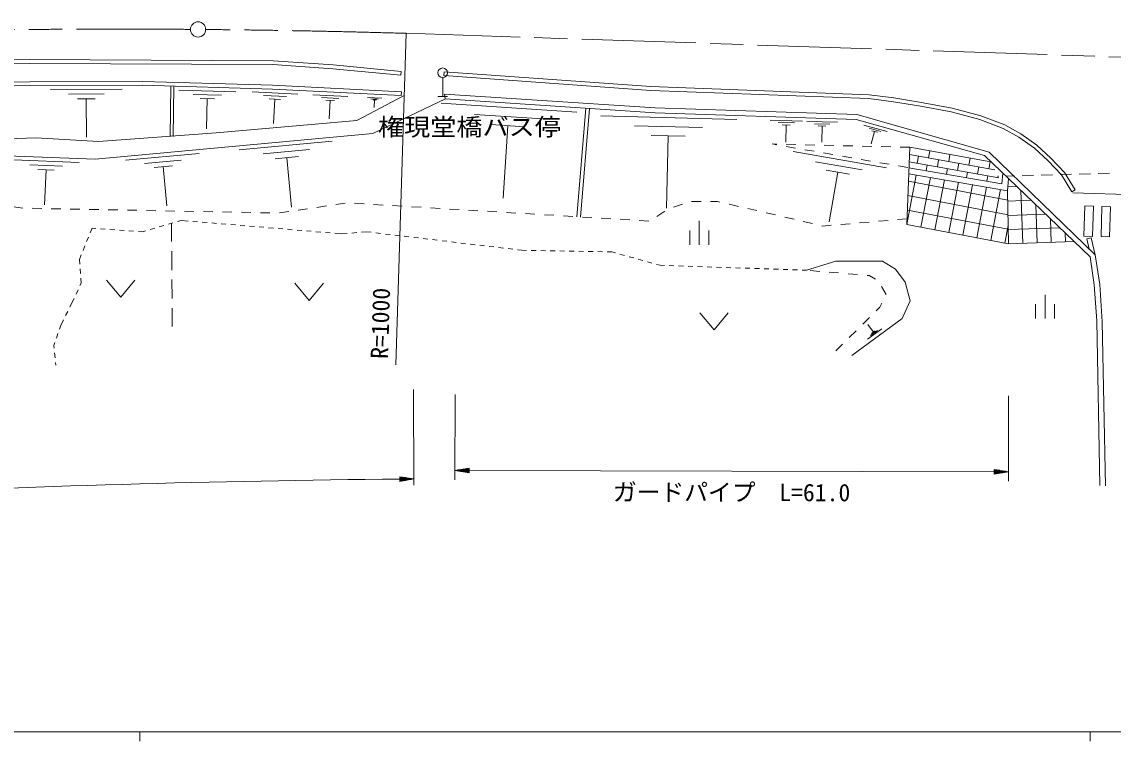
# Model space of a CAD drawing. Units: millimetres, scale not verified. Extents: x 40000 to 680000, y 20000 to 380000.
# Drawn here: x 155580 to 270404, y 204000 to 279685 of the extents above; entities that cross this region are included whole.
import ezdxf
from ezdxf.enums import TextEntityAlignment as Align

# ---------------------------------------------------------------- set-up
doc = ezdxf.new("R2010")
doc.units = ezdxf.units.MM
doc.header["$LTSCALE"] = 1000
doc.linetypes.add('CHAIN', pattern=[18.5, 12, -1.5, 3.5, -1.5])
for name, color, linetype, lineweight in [('M-BGD', 7, 'Continuous', 13), ('M-BMK', 2, 'CHAIN', 13), ('M-BMK-SRVR', 3, 'Continuous', 13), ('M-STR-HTXT', 7, 'Continuous', 13), ('M-STR-STRD', 7, 'Continuous', 13), ('M-TTL-BAND', 7, 'Continuous', 13)]:
    doc.layers.add(name, color=color, linetype=linetype, lineweight=lineweight)
doc.layers.add('M-BGD-HTXT', color=7, linetype='Continuous')
doc.styles.add('ＭＳ ゴシック', font='')
doc.styles.get('ＭＳ ゴシック').set_extended_font_data('MS Gothic')

msp = doc.modelspace()

# ---------------------------------------------------------------- linework, layer by layer
at = {"layer": 'M-BGD'}
for p, q in [((199860, 273830), (199860, 271830)), ((158592, 272581), (166127, 272599)), ((171198, 267640), (171255, 272918)), ((171503, 267637), (171560, 272915)), ((172116, 272493), (178106, 272319)), ((179825, 272311), (184633, 272077)), ((195523, 272330), (195503, 271930)), ((160477, 272083), (164244, 272092)), ((161420, 271583), (163304, 271587)), ((162362, 271585), (162371, 267567)), ((173602, 272050), (176597, 271964)), ((174339, 271629), (175837, 271586)), ((175088, 271608), (174995, 268413)), ((181011, 271932), (183415, 271815)), ((181597, 271582), (182799, 271524)), ((182198, 271553), (182073, 268989)), ((186201, 272000), (189870, 271821)), ((187106, 271711), (188941, 271621)), ((187553, 271444), (188470, 271399)), ((188011, 271422), (187916, 269465)), ((191932, 271721), (193474, 271645)), ((192312, 271599), (193083, 271561)), ((192500, 271487), (192886, 271468)), ((192693, 271477), (192653, 270655)), ((199360, 271830), (200360, 271830)), ((199711, 271133), (213991, 270189)), ((203218, 269945), (210358, 269473)), ((214932, 270597), (213978, 259181)), ((215307, 270566), (214352, 259149)), ((204940, 268875), (208510, 268639)), ((206725, 268757), (206221, 261141)), ((216496, 269781), (230802, 269418)), ((220048, 268736), (227201, 268555)), ((234309, 269324), (237726, 269250)), ((235158, 269078), (236867, 269041)), ((235580, 268841), (236435, 268822)), ((236007, 268831), (235968, 267009)), ((238173, 269197), (241394, 269127)), ((238973, 268965), (240584, 268930)), ((239371, 268741), (240177, 268724)), ((239774, 268733), (239737, 267015)), ((244169, 268816), (246630, 268135)), ((221812, 267737), (225389, 267647)), ((223600, 267692), (223407, 260062)), ((244739, 268482), (245970, 268141)), ((245309, 268148), (244946, 266835)), ((245001, 268233), (245617, 268063)), ((178456, 266232), (188231, 267144)), ((235003, 266820), (234512, 266832)), ((234512, 266832), (235014, 266745)), ((235999, 266574), (236985, 266403)), ((237002, 266772), (236003, 266796)), ((239002, 266724), (238002, 266748)), ((241001, 266676), (240002, 266700)), ((243001, 266627), (242001, 266652)), ((245000, 266579), (244000, 266603)), ((246999, 266531), (246000, 266555)), ((248999, 266483), (247999, 266507)), ((248999, 266483), (248699, 258369)), ((248999, 266483), (257541, 264953)), ((166503, 265117), (174239, 265839)), ((180961, 265809), (185848, 266265)), ((182243, 265271), (184687, 265499)), ((183465, 265385), (183952, 260172)), ((236742, 266039), (246552, 264336)), ((237970, 266232), (238955, 266061)), ((239940, 265890), (240926, 265719)), ((241911, 265548), (242896, 265377)), ((248971, 265726), (257964, 264116)), ((249925, 265555), (249793, 264817)), ((251115, 266104), (250983, 265366)), ((253232, 265725), (253099, 264987)), ((255348, 265346), (255216, 264608)), ((154720, 265165), (161600, 264889)), ((156421, 264637), (159861, 264499)), ((157263, 264144), (158983, 264075)), ((158123, 264109), (157976, 260440)), ((168485, 264782), (172353, 265143)), ((169500, 264356), (171434, 264537)), ((170467, 264446), (170852, 260320)), ((239081, 264959), (243986, 264108)), ((243881, 265206), (244867, 265035)), ((245852, 264864), (246837, 264693)), ((247822, 264522), (248808, 264350)), ((248943, 264969), (258386, 263278)), ((250851, 264627), (250742, 264019)), ((252041, 265176), (251909, 264438)), ((252967, 264248), (252861, 263656)), ((254158, 264797), (254025, 264059)), ((256274, 264418), (256142, 263680)), ((257464, 264967), (257332, 264229)), ((240194, 264092), (242647, 263667)), ((241420, 263880), (240512, 258648)), ((248699, 258369), (249691, 263558)), ((250172, 258087), (251169, 263305)), ((251646, 257806), (252648, 263052)), ((255084, 263869), (254980, 263293)), ((257200, 263491), (257099, 262929)), ((258289, 263472), (258258, 263301)), ((259125, 263438), (260032, 263465)), ((260832, 263489), (262031, 263525)), ((262831, 263549), (264031, 263585)), ((264830, 263609), (266030, 263645)), ((266829, 263669), (268029, 263705)), ((268828, 263729), (270028, 263765)), ((248867, 262918), (259318, 260921)), ((253119, 257524), (254127, 262799)), ((254592, 257243), (255606, 262546)), ((256066, 256961), (257085, 262293)), ((257539, 256680), (258563, 262040)), ((259397, 256325), (259300, 261914)), ((259329, 262326), (260253, 262358)), ((260897, 256377), (260703, 261928)), ((226039, 260781), (226052, 260785)), ((226052, 260785), (227039, 260785)), ((228039, 260785), (228781, 260785)), ((228781, 260785), (229032, 260727)), ((248811, 261401), (259344, 259389)), ((259319, 260825), (261767, 260910)), ((266157, 261694), (278137, 261334)), ((154691, 260215), (155670, 260084)), ((155670, 260084), (155683, 260084)), ((156682, 260065), (157682, 260046)), ((158682, 260026), (159682, 260007)), ((160682, 259988), (161682, 259969)), ((162681, 259950), (163681, 259931)), ((164681, 259911), (165681, 259892)), ((166681, 259873), (167680, 259854)), ((168680, 259835), (169680, 259816)), ((170680, 259796), (171680, 259777)), ((172680, 259758), (173679, 259739)), ((174679, 259720), (175679, 259700)), ((176679, 259681), (177679, 259662)), ((178678, 259643), (179678, 259624)), ((180678, 259605), (181678, 259585)), ((182677, 259580), (183666, 259726)), ((184655, 259872), (185645, 260019)), ((186634, 260165), (187623, 260311)), ((188612, 260458), (189601, 260604)), ((190598, 260591), (191596, 260531)), ((192594, 260471), (193592, 260410)), ((194590, 260350), (195588, 260290)), ((196587, 260230), (197585, 260170)), ((198583, 260109), (199581, 260049)), ((200579, 259989), (201578, 259929)), ((202576, 259869), (203574, 259808)), ((204572, 259748), (205570, 259688)), ((206569, 259628), (207567, 259567)), ((208565, 259507), (209563, 259447)), ((222396, 259215), (223237, 259756)), ((224130, 260185), (225085, 260483)), ((230006, 260499), (230979, 260272)), ((231953, 260045), (232927, 259818)), ((233901, 259590), (234875, 259363)), ((248755, 259885), (259371, 257857)), ((262396, 256429), (262256, 260442)), ((267426, 260311), (267331, 257136)), ((267426, 260311), (268326, 260284)), ((268326, 260284), (268230, 257109)), ((269225, 260257), (269130, 257082)), ((269225, 260257), (270125, 260230)), ((270125, 260230), (270029, 257055)), ((170999, 258402), (171479, 258542)), ((171344, 256558), (171330, 258498)), ((171959, 258682), (172332, 258790)), ((172332, 258790), (173074, 258728)), ((173572, 258687), (174070, 258645)), ((174569, 258604), (175067, 258562)), ((175565, 258521), (176063, 258479)), ((176562, 258438), (177060, 258396)), ((210561, 259387), (211559, 259327)), ((212558, 259266), (213556, 259206)), ((214554, 259146), (215552, 259086)), ((216550, 259026), (217549, 258965)), ((218547, 258905), (219545, 258845)), ((220543, 258785), (221541, 258724)), ((226854, 258733), (226854, 256233)), ((235849, 259136), (236823, 258909)), ((237796, 258682), (238770, 258454)), ((241735, 258363), (242731, 258448)), ((243727, 258532), (244724, 258617)), ((245720, 258701), (246717, 258786)), ((247713, 258870), (248709, 258955)), ((259345, 259325), (263280, 259462)), ((263895, 256482), (263808, 258956)), ((162773, 257491), (162968, 257978)), ((162968, 257978), (163354, 257950)), ((163852, 257913), (164351, 257877)), ((164850, 257840), (165348, 257804)), ((165847, 257767), (166346, 257731)), ((166844, 257694), (167343, 257658)), ((167842, 257621), (168227, 257593)), ((168227, 257593), (168599, 257702)), ((169079, 257842), (169559, 257982)), ((170039, 258122), (170519, 258262)), ((177558, 258355), (178057, 258313)), ((178555, 258272), (179053, 258230)), ((179551, 258189), (180050, 258147)), ((180548, 258106), (181046, 258064)), ((181544, 258023), (182043, 257981)), ((182541, 257939), (183039, 257898)), ((183538, 257856), (184036, 257815)), ((184534, 257773), (185032, 257732)), ((185531, 257690), (186029, 257649)), ((186527, 257607), (187025, 257566)), ((187524, 257524), (188022, 257483)), ((188520, 257441), (189262, 257379)), ((189262, 257379), (189819, 257425)), ((190317, 257466), (190816, 257507)), ((191314, 257547), (191870, 257593)), ((191870, 257593), (192341, 257537)), ((192838, 257478), (193334, 257419)), ((193830, 257360), (194327, 257301)), ((194823, 257241), (195320, 257182)), ((225854, 257733), (225854, 256233)), ((227854, 257733), (227854, 256233)), ((239744, 258227), (239848, 258203)), ((239848, 258203), (240738, 258278)), ((259012, 256398), (259364, 258239)), ((259371, 257825), (264793, 258014)), ((265394, 256534), (265361, 257470)), ((162026, 255636), (162212, 256100)), ((162399, 256564), (162586, 257028)), ((195816, 257123), (196313, 257064)), ((196809, 257005), (197306, 256946)), ((197802, 256887), (198299, 256827)), ((198795, 256768), (199292, 256709)), ((199788, 256650), (200285, 256591)), ((200781, 256532), (201278, 256473)), ((201774, 256413), (202271, 256354)), ((202767, 256295), (203264, 256236)), ((203760, 256177), (204257, 256118)), ((267331, 257136), (268230, 257109)), ((269130, 257082), (270029, 257055)), ((161643, 254686), (161839, 255172)), ((171364, 253558), (171350, 255558)), ((204753, 256059), (205250, 256000)), ((205746, 255940), (206243, 255881)), ((206739, 255822), (207236, 255763)), ((207732, 255704), (208203, 255648)), ((208203, 255648), (208678, 255639)), ((209178, 255630), (209678, 255621)), ((210178, 255612), (210677, 255603)), ((211177, 255594), (211677, 255585)), ((212177, 255576), (212677, 255567)), ((213177, 255558), (213677, 255549)), ((214177, 255540), (214677, 255531)), ((215177, 255522), (215677, 255513)), ((216177, 255503), (216676, 255494)), ((217176, 255485), (217651, 255477)), ((217651, 255477), (218027, 255373)), ((218509, 255239), (218991, 255105)), ((219473, 254972), (219954, 254838)), ((161677, 254194), (161643, 254686)), ((220436, 254705), (220918, 254571)), ((221400, 254437), (221882, 254304)), ((222364, 254170), (222739, 254066)), ((222739, 254066), (223189, 254051)), ((223689, 254034), (224189, 254018)), ((224688, 254001), (225188, 253984)), ((225688, 253968), (226187, 253951)), ((226687, 253934), (227187, 253918)), ((227687, 253901), (228186, 253884)), ((228686, 253868), (229186, 253851)), ((229686, 253834), (230185, 253818)), ((230685, 253801), (231185, 253784)), ((231684, 253768), (232184, 253751)), ((161746, 253197), (161711, 253695)), ((161814, 252206), (161780, 252698)), ((232684, 253734), (233184, 253718)), ((233683, 253701), (234183, 253684)), ((234683, 253668), (235182, 253651)), ((235682, 253634), (236182, 253618)), ((236682, 253601), (237181, 253584)), ((237681, 253568), (238131, 253553)), ((239525, 253433), (238529, 253519)), ((241518, 253262), (240522, 253348)), ((243511, 253091), (242514, 253177)), ((244720, 252987), (244507, 253006)), ((245401, 252595), (244720, 252987)), ((161283, 251038), (161490, 251493)), ((161697, 251948), (161814, 252206)), ((164483, 252520), (165983, 250720)), ((165983, 250720), (167483, 252520)), ((171384, 250558), (171371, 252558)), ((184314, 252175), (185814, 250375)), ((185814, 250375), (187314, 252175)), ((246506, 250983), (246022, 251853)), ((160632, 249670), (160959, 250325)), ((160959, 250325), (161076, 250583)), ((246504, 250979), (246506, 250983)), ((263239, 250974), (263239, 248474)), ((160184, 248776), (160408, 249223)), ((171404, 247617), (171391, 249558)), ((245475, 249288), (245841, 249653)), ((245841, 249653), (246057, 250085)), ((262239, 249974), (262239, 248474)), ((264239, 249974), (264239, 248474)), ((159634, 247674), (159961, 248329)), ((226906, 249072), (228406, 247272)), ((228406, 247272), (229906, 249072)), ((244058, 247877), (244766, 248582)), ((159212, 246411), (159371, 246885)), ((159529, 247359), (159634, 247674)), ((242641, 246465), (243349, 247171)), ((246068, 247395), (244570, 246293)), ((245172, 247044), (244584, 247843)), ((245620, 247220), (244871, 246669)), ((245359, 247182), (244985, 246906)), ((158950, 245622), (159054, 245936)), ((241223, 245054), (241932, 245760)), ((158979, 245342), (158950, 245622)), ((159082, 244347), (159030, 244844)), ((159163, 243570), (159134, 243850))]:
    msp.add_line(p, q, dxfattribs=at)
for points in [[(74627, 270534), (104354, 271694), (128828, 272725), (144428, 273178), (156410, 273375), (168308, 273404), (181958, 273008), (195523, 272330)], [(74642, 270134), (104370, 271294), (128842, 272326), (144437, 272778), (156414, 272975), (168303, 273004), (181942, 272608), (195503, 271930)], [(142205, 257795), (142693, 259362), (143665, 261037), (145314, 263281), (147147, 264976), (149915, 266490), (152969, 267325), (157102, 267478), (163657, 267091), (176025, 267992), (190836, 269305), (195804, 271932)], [(200150, 271580), (192516, 267946), (163306, 265220), (153046, 265633), (151061, 264910), (148964, 263749), (147294, 262141), (145767, 259657), (144810, 257184)], [(200121, 271566), (200060, 272071), (222230, 270621), (243436, 269918), (257374, 265987), (268502, 255157)], [(200121, 271566), (222206, 270121), (243358, 269421), (256850, 265615), (267988, 254957)], [(248919, 264331), (258701, 262655), (258785, 263763)], [(248896, 263694), (259300, 261914), (259389, 263186)], [(248699, 258369), (259397, 256325), (266306, 256566)], [(268502, 255157), (268078, 256963), (267633, 256837), (267867, 255775)], [(268988, 230915), (268697, 248230), (268406, 252017), (267988, 254957)], [(268502, 255157), (268988, 252059), (269238, 248105), (269613, 230873)], [(238131, 253553), (241209, 254493), (246145, 254508), (247494, 253672), (248520, 252303), (249052, 250346), (248197, 248465), (242915, 244579)]]:
    msp.add_lwpolyline(points, dxfattribs=at)
msp.add_circle((199860, 274330), 500, dxfattribs=at)
at = {"layer": 'M-BMK'}
msp.add_line((196005, 278476), (273097, 275912), dxfattribs=at)
for start, end in [(89.57619, 92.17116), (88.3249, 89.48795)]:
    msp.add_arc((165636, -759967), 1038886, start, end, dxfattribs=at)
at = {"layer": 'M-BMK-SRVR'}
msp.add_line((196005, 278476), (194931, 243611), dxfattribs=at)
msp.add_circle((174121, 278885), 800, dxfattribs=at)
at = {"layer": 'M-STR-HTXT'}
for p, q in [((196800, 241017), (196838, 230920)), ((201167, 240489), (201145, 231489)), ((259406, 240347), (259384, 231347)), ((201147, 232489), (202648, 232736)), ((201147, 232489), (202647, 232236)), ((201147, 232489), (202647, 232486)), ((202647, 232436), (201447, 232439)), ((202648, 232536), (201448, 232539)), ((201747, 232388), (202647, 232386)), ((201748, 232588), (202648, 232586)), ((202647, 232336), (202047, 232337)), ((202648, 232636), (202048, 232637)), ((202347, 232286), (202647, 232286)), ((202348, 232686), (202648, 232686)), ((202647, 232236), (202648, 232736)), ((202647, 232486), (257886, 232351)), ((257887, 232601), (257886, 232101)), ((257886, 232501), (258486, 232500)), ((258786, 232449), (257886, 232451)), ((257886, 232401), (259086, 232398)), ((259386, 232347), (257886, 232351)), ((259386, 232347), (257886, 232101)), ((257886, 232301), (259086, 232298)), ((258786, 232249), (257886, 232251)), ((257886, 232201), (258486, 232200)), ((258186, 232150), (257886, 232151)), ((259386, 232347), (257887, 232601)), ((258187, 232550), (257887, 232551)), ((196838, 231589), (195336, 231827)), ((195336, 231827), (195340, 231327)), ((195636, 231779), (195336, 231777)), ((195337, 231727), (195937, 231732)), ((196237, 231684), (195337, 231677)), ((195337, 231627), (196537, 231636)), ((196838, 231589), (195338, 231577)), ((195338, 231527), (196538, 231536)), ((196238, 231484), (195338, 231477)), ((195339, 231427), (195939, 231432)), ((195639, 231379), (195339, 231377)), ((196838, 231589), (195340, 231327))]:
    msp.add_line(p, q, dxfattribs=at)
msp.add_arc((207880, -1192778), 1424410, 90.50452, 95.20051, dxfattribs=at)
at = {"layer": 'M-STR-STRD'}
for p, q in [((195484, 274462), (195446, 274064)), ((200014, 274439), (199985, 274040)), ((266071, 261786), (266411, 261996))]:
    msp.add_line(p, q, dxfattribs=at)
for points in [[(195484, 274462), (188348, 275147), (182008, 275585), (156364, 275709), (144337, 275616), (132373, 275304), (122965, 274930), (74495, 272847)], [(195446, 274064), (188315, 274749), (181993, 275185), (156364, 275309), (144344, 275216), (132386, 274904), (122982, 274531), (74513, 272447)], [(266411, 261996), (265290, 263817), (263841, 265351), (262378, 266707), (260679, 267897), (259017, 268834), (256498, 269797), (253453, 270595), (250030, 271242), (247340, 271680), (244741, 272015), (221774, 272867), (200014, 274439)], [(266071, 261786), (264971, 263572), (263559, 265066), (262126, 266395), (260466, 267558), (258846, 268471), (256376, 269416), (253365, 270205), (249961, 270848), (247283, 271284), (244708, 271616), (221752, 272468), (199985, 274040)]]:
    msp.add_lwpolyline(points, dxfattribs=at)
at = {"layer": 'M-TTL-BAND'}
for p, q in [((40000, 205000), (579000, 205000)), ((168000, 205000), (168000, 204000)), ((268000, 205000), (268000, 204000))]:
    msp.add_line(p, q, dxfattribs=at)

# ---------------------------------------------------------------- texts
at = {"layer": 'M-BGD-HTXT', "style": 'ＭＳ ゴシック', "width": 1.1}
msp.add_text('権現堂橋バス停', height=1833, dxfattribs=at).set_placement((202674, 267162), align=Align.BOTTOM_CENTER)
at = {"layer": 'M-BMK-SRVR', "style": 'ＭＳ ゴシック'}
msp.add_text('R=1000', height=1833, rotation=88.294, dxfattribs=at).set_placement((193191, 244224), align=Align.MIDDLE_LEFT)
at = {"layer": 'M-STR-HTXT', "style": 'ＭＳ ゴシック'}
msp.add_text('ガードパイプ  L=61.0', height=1833, rotation=359.86, dxfattribs=at).set_placement((230258, 228718), align=Align.BOTTOM_CENTER)

doc.saveas('drawing.dxf')
